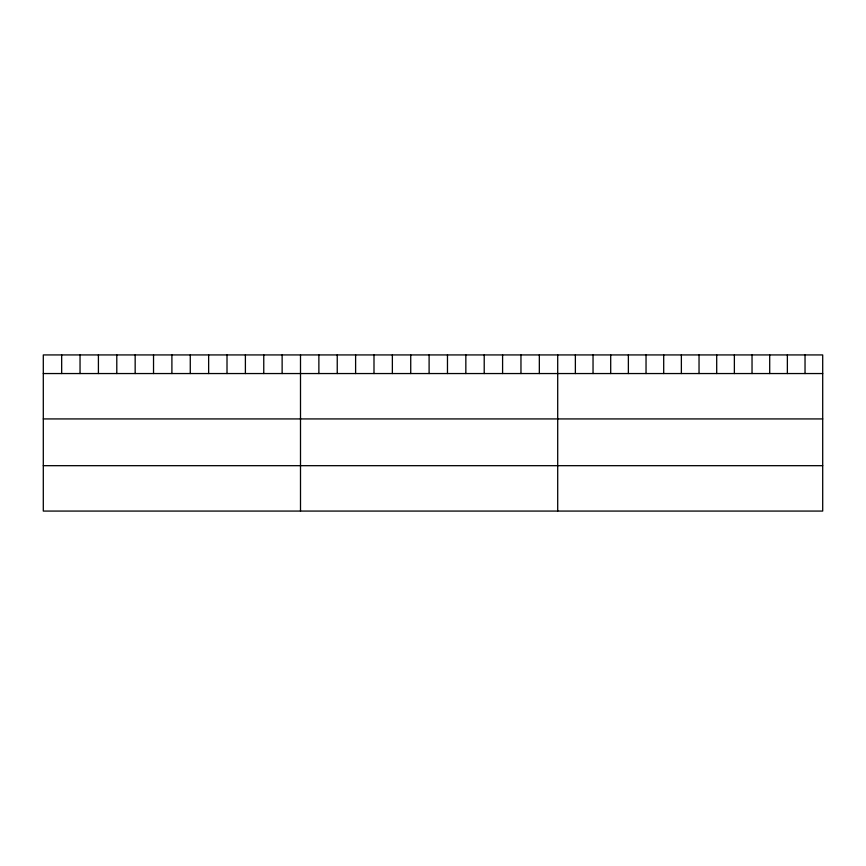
<?xml version="1.0" encoding="UTF-8"?>
<svg xmlns="http://www.w3.org/2000/svg" width="866" height="866" viewBox="0 0 866 866"><rect width="100%" height="100%" fill="white"/><g stroke="black" fill="none" stroke-linecap="round" stroke-linejoin="round"><path stroke-width="1.3" d="M822.7 373.549L822.7 511.07L43.3 511.07L43.3 354.93L822.7 354.93L822.7 373.549L43.3 373.549M43.3 418.928L822.7 418.928M43.3 465.681L822.7 465.681M805.034 354.93L805.034 373.549M787.367 354.93L787.367 373.549M769.701 354.93L769.701 373.549M752.034 354.93L752.034 373.549M734.368 354.93L734.368 373.549M716.702 354.93L716.702 373.549M699.035 354.93L699.035 373.549M681.369 354.93L681.369 373.549M663.702 354.93L663.702 373.549M646.036 354.93L646.036 373.549M628.37 354.93L628.37 373.549M610.703 354.93L610.703 373.549M593.037 354.93L593.037 373.549M575.37 354.93L575.37 373.549M557.704 354.93L557.704 511.07M539.334 354.93L539.334 373.549M520.964 354.93L520.964 373.549M502.594 354.93L502.594 373.549M484.213 354.93L484.213 373.549M465.843 354.93L465.843 373.549M447.473 354.93L447.473 373.549M429.103 354.93L429.103 373.549M410.733 354.93L410.733 373.549M392.363 354.93L392.363 373.549M373.993 354.93L373.993 373.549M355.612 354.93L355.612 373.549M337.242 354.93L337.242 373.549M318.872 354.93L318.872 373.549M300.502 354.93L300.502 511.07M282.132 354.93L282.132 373.549M263.762 354.93L263.762 373.549M245.392 354.93L245.392 373.549M227.011 354.93L227.011 373.549M208.641 354.93L208.641 373.549M190.271 354.93L190.271 373.549M171.901 354.93L171.901 373.549M153.531 354.93L153.531 373.549M135.161 354.93L135.161 373.549M116.791 354.93L116.791 373.549M98.41 354.93L98.41 373.549M80.04 354.93L80.04 373.549M61.67 354.93L61.67 373.549"/></g></svg>
